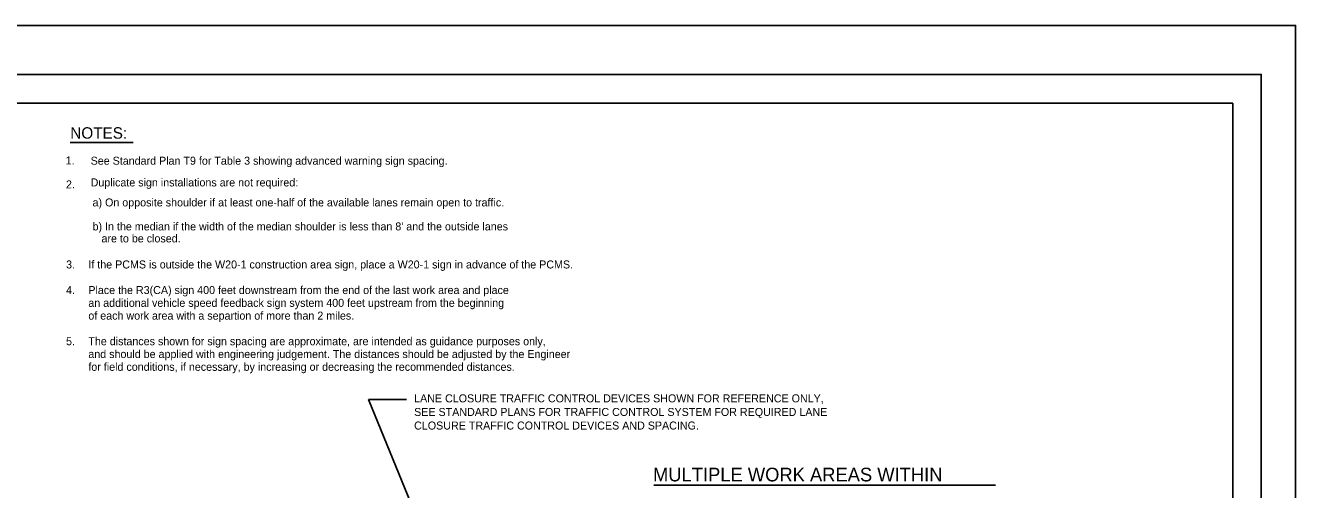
# Model space of a CAD drawing. Extents: x -893 to 867, y -474 to 712.
# Drawn here: x -245 to 867, y 306 to 712 of the extents above; entities that cross this region are included whole.
import ezdxf

# ---------------------------------------------------------------- set-up
doc = ezdxf.new("R2010")
doc.units = 0
for name, color, linetype in [('border_PLOTTING-ELEMENTS', 7, 'Continuous'), ('border_rw_22x34_Cut_Lines', 7, 'Continuous'), ('border_SHEET', 7, 'Continuous'), ('tcd_MARKER-anno', 7, 'Continuous'), ('tcd_SIGN-ROADSIDE-anno', 7, 'Continuous')]:
    doc.layers.add(name, color=color, linetype=linetype)

msp = doc.modelspace()

# ---------------------------------------------------------------- linework, layer by layer
at = {"layer": 'border_PLOTTING-ELEMENTS'}
for points in [[(-893.5, -474), (866.5, -474), (866.5, 712), (-893.5, 712)], [(-863.5, 669), (836.5, 669), (836.5, -431), (-863.5, -431)]]:
    msp.add_lwpolyline(points, close=True, dxfattribs=at)
at = {"layer": 'border_rw_22x34_Cut_Lines'}
msp.add_lwpolyline([(-863.5, 669), (836.5, 669), (836.5, -431), (-863.5, -431)], close=True, dxfattribs=at)
at = {"layer": 'border_SHEET'}
for p, q in [((-813.5, 644), (811.5, 644)), ((811.5, 644), (811.5, -406))]:
    msp.add_line(p, q, dxfattribs=at)
at = {"layer": 'tcd_MARKER-anno'}
msp.add_line((-205.5, 609.4), (-150.4, 609.4), dxfattribs=at)
at = {"layer": 'tcd_SIGN-ROADSIDE-anno'}
for p, q in [((55.5, 384.4), (133.9, 192.9)), ((305.1, 309.5), (604, 309.5))]:
    msp.add_line(p, q, dxfattribs=at)
msp.add_lwpolyline([(88.7, 384.4), (55.5, 384.4)], dxfattribs=at)

# ---------------------------------------------------------------- texts
at = {"layer": 'tcd_MARKER-anno'}
for s, height, p in [('NOTES:', 10, (-205.4, 612.8)), ('1.', 7, (-209.5, 590.2)), ('See Standard Plan T9 for Table 3 showing advanced warning sign spacing.', 7, (-187.6, 590)), ('Duplicate sign installations are not required:', 7, (-187.6, 571)), ('2.', 7, (-209.2, 569.3)), (' a) On opposite shoulder if at least one-half of the available lanes remain open to traffic.', 7, (-188.5, 553.5)), (" b) In the median if the width of the median shoulder is less than 8' and the outside lanes", 7, (-188.5, 532.5)), ('    are to be closed.', 7, (-188.5, 522)), ('3.', 7, (-209.1, 499.2)), ('If the PCMS is outside the W20-1 construction area sign, place a W20-1 sign in advance of the PCMS.', 7, (-189.6, 499.2)), ('4.', 7, (-209.1, 476.8)), ('Place the R3(CA) sign 400 feet downstream from the end of the last work area and place', 7, (-189.6, 476.8)), ('an additional vehicle speed feedback sign system 400 feet upstream from the beginning', 7, (-189.6, 465.6)), ('of each work area with a separtion of more than 2 miles.', 7, (-189.6, 454.4)), ('5.', 7, (-209.1, 432)), ('The distances shown for sign spacing are approximate, are intended as guidance purposes only, ', 7, (-189.6, 432)), ('and should be applied with engineering judgement. The distances should be adjusted by the Engineer', 7, (-189.6, 420.8)), ('for field conditions, if necessary, by increasing or decreasing the recommended distances.', 7, (-189.6, 409.6))]:
    msp.add_text(s, height=height, dxfattribs=at).set_placement(p)
at = {"layer": 'tcd_SIGN-ROADSIDE-anno'}
for s, height, p in [('LANE CLOSURE TRAFFIC CONTROL DEVICES SHOWN FOR REFERENCE ONLY,', 7, (95.4, 382)), ('SEE STANDARD PLANS FOR TRAFFIC CONTROL SYSTEM FOR REQUIRED LANE', 7, (95.4, 370.1)), ('CLOSURE TRAFFIC CONTROL DEVICES AND SPACING.', 7, (95.4, 358.2)), ('MULTIPLE WORK AREAS WITHIN', 12, (304.4, 312.8))]:
    msp.add_text(s, height=height, dxfattribs=at).set_placement(p)

doc.saveas('drawing.dxf')
